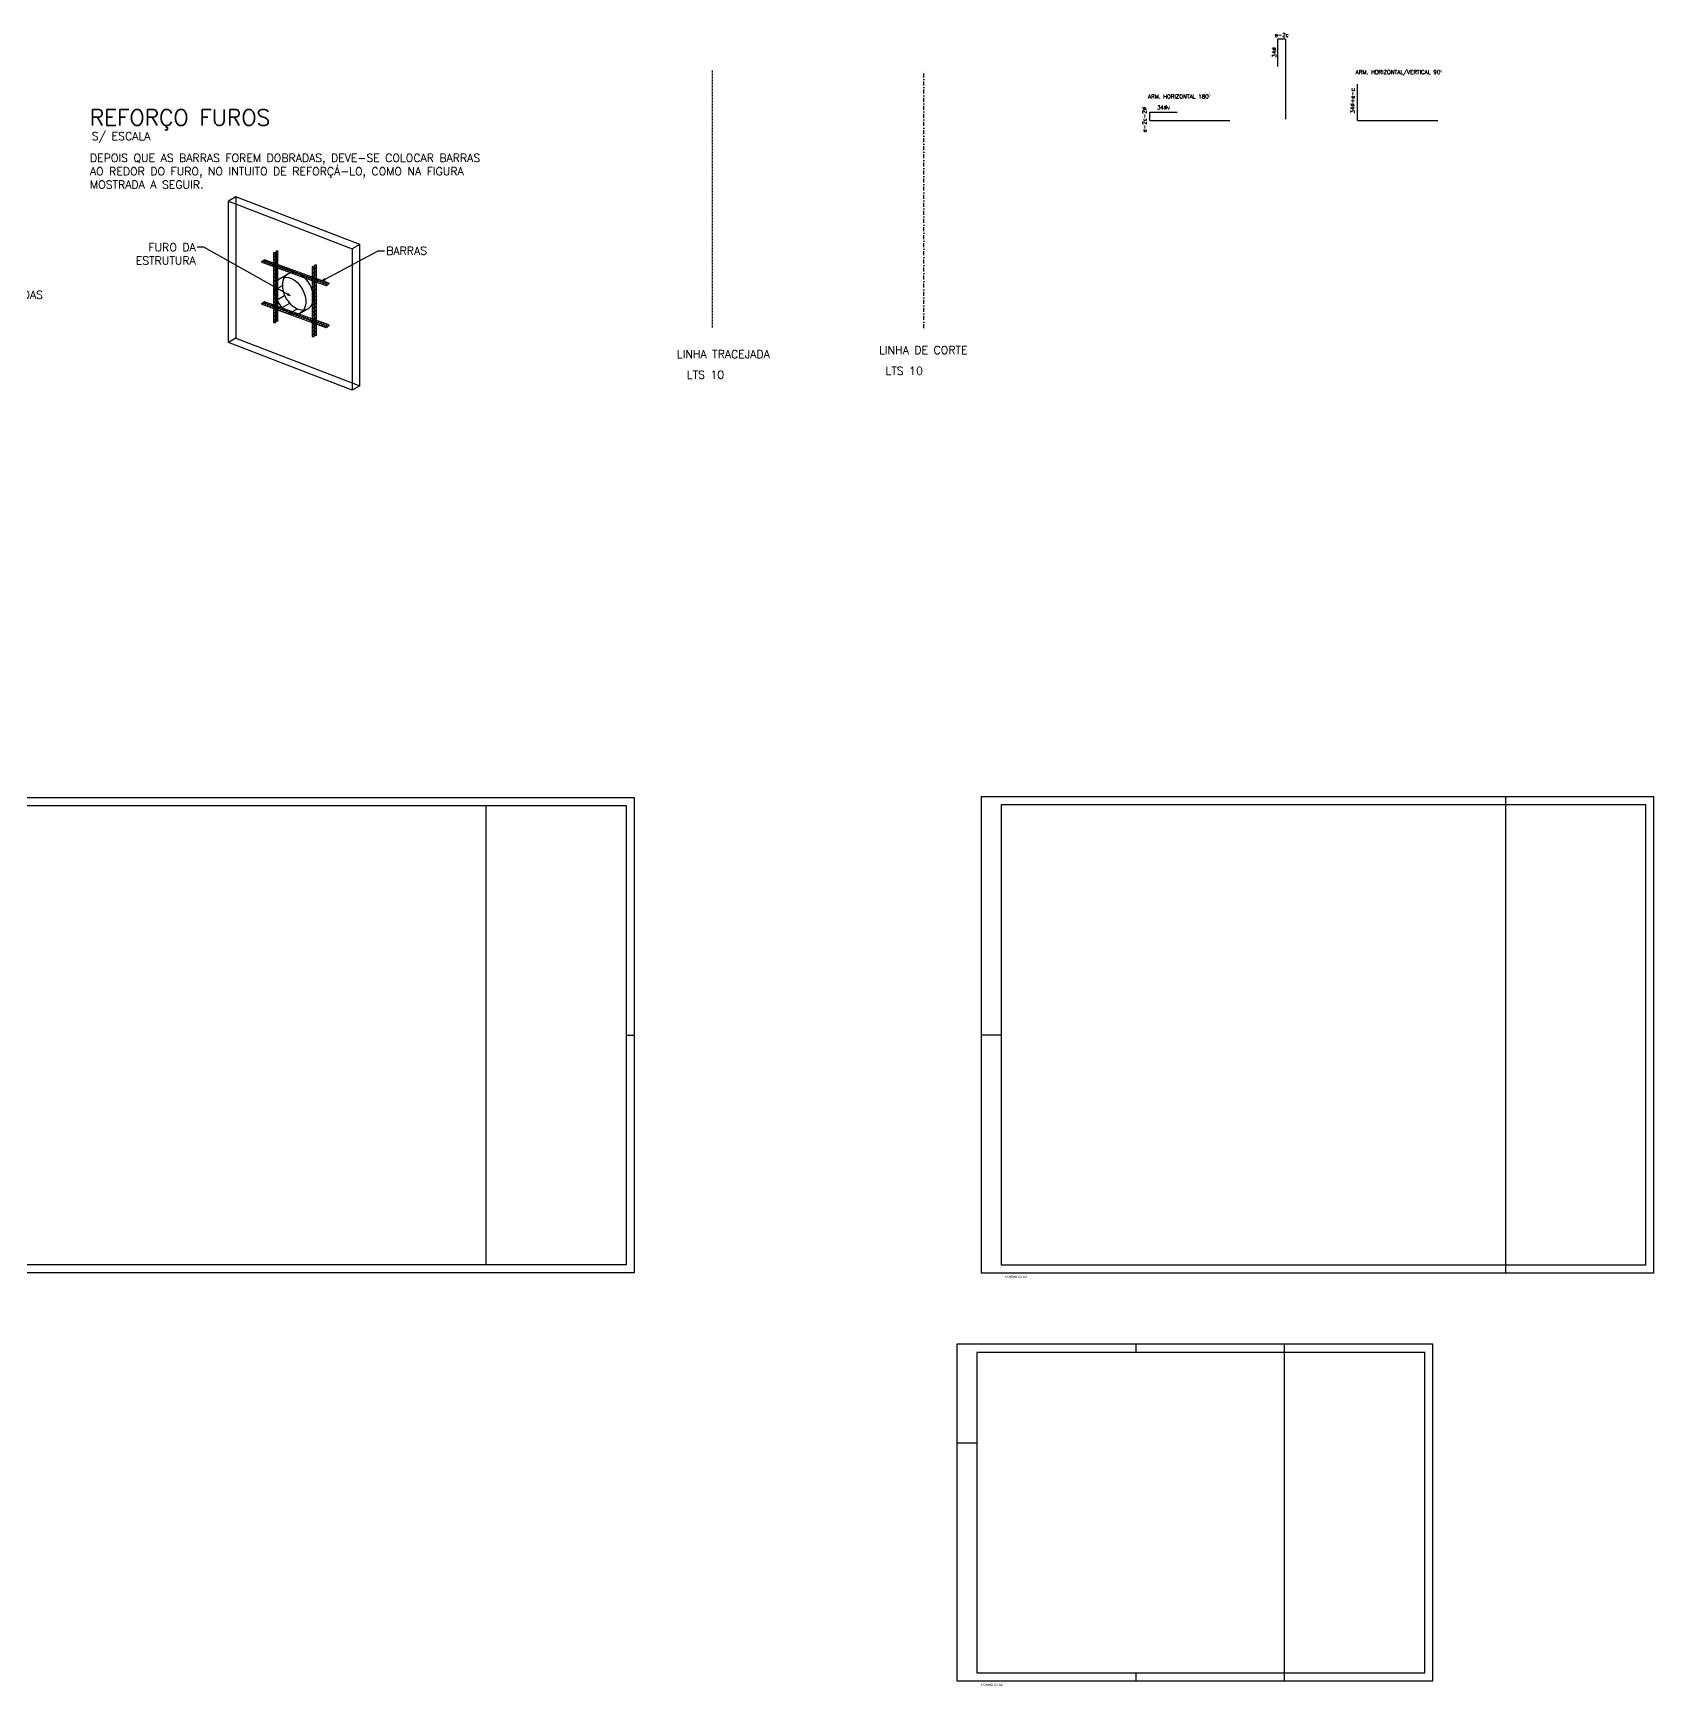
# Model space of a CAD drawing. Header units: inches. Extents: x 204712 to 217368, y 8428740 to 8432917.
# Drawn here: x 206913 to 208939, y 8428740 to 8430805 of the extents above; entities that cross this region are included whole.
import ezdxf
from ezdxf import colors
from ezdxf.entities.mleader import LeaderData, LeaderLine
from ezdxf.enums import TextEntityAlignment as Align
from ezdxf.math import Vec2, Vec3

# ---------------------------------------------------------------- set-up
doc = ezdxf.new("R2010")
doc.units = ezdxf.units.IN
doc.header["$LTSCALE"] = 10
doc.header["$MEASUREMENT"] = 0
doc.linetypes.add('( Hidden )', pattern=[0.375, 0.25, -0.125])
doc.linetypes.add('DASHDOT', pattern=[1, 0.5, -0.25, 0, -0.25])
for name, color, linetype in [('01', 1, 'Continuous'), ('05', 5, 'Continuous'), ('1', 1, 'Continuous'), ('3', 3, 'Continuous'), ('4', 4, 'Continuous'), ('LAYER1', 1, 'Continuous'), ('LAYER5', 5, 'Continuous'), ('Layer8', 8, 'Continuous'), ('MARGEM-01', 1, 'Continuous'), ('MARGEM-02', 5, 'Continuous'), ('Parede', 3, 'Continuous')]:
    doc.layers.add(name, color=color, linetype=linetype)
doc.styles.add('RL_R60E50', font='romans.shx', dxfattribs={"height": 0.15})
doc.styles.add('ROMANS', font='romans')
doc.styles.add('STYLE-ARIAL_1', font='arial.ttf')

# ---------------------------------------------------------------- blocks, each defined once
blk = doc.blocks.new('_Open30')
at = {"layer": 'Layer8', "color": 0, "lineweight": -2}
for p, q in [((-1, 0.27), (0, 0)), ((0, 0), (-1, -0.27)), ((0, 0), (-1, 0))]:
    blk.add_line(p, q, dxfattribs=at)
blk = doc.blocks.new('EEE')
at = {"layer": '4', "extrusion": (-2.77556e-17, 0.872977, 0.487762)}
for p, q in [((588016, 8589846.8), (588016, 8589934.1)), ((588018, 8589846.8), (588018, 8589934.1))]:
    blk.add_line(p, q, dxfattribs=at)
at = {"layer": '4'}
for p, q in [((588016, 8589933.9), (588016, 8589934)), ((588016, 8589929.5), (588018, 8589931.5)), ((588016, 8589925.1), (588018, 8589927.1)), ((588016, 8589920.7), (588018, 8589922.7)), ((588016, 8589916.2), (588017.3, 8589917.6)), ((588017.3, 8589917.6), (588018, 8589918.2)), ((588016, 8589911.8), (588017.2, 8589913.1)), ((588016, 8589907.4), (588018, 8589909.4)), ((588016, 8589903), (588018, 8589905)), ((588016, 8589898.6), (588018, 8589900.6)), ((588016, 8589894.2), (588018, 8589896.2)), ((588017.2, 8589913.1), (588018, 8589913.8)), ((588016, 8589889.7), (588018, 8589891.7)), ((588016, 8589885.3), (588018, 8589887.3)), ((588016, 8589880.9), (588018, 8589882.9)), ((588016, 8589876.5), (588018, 8589878.5)), ((588016, 8589872.1), (588018, 8589874.1)), ((588016, 8589867.6), (588018, 8589869.6)), ((588016, 8589858.8), (588017.7, 8589860.5)), ((588016, 8589854.4), (588018, 8589856.4)), ((588016.3, 8589863.5), (588017.8, 8589865)), ((588017.7, 8589860.5), (588018, 8589860.8)), ((588017.8, 8589865), (588018, 8589865.2)), ((588016, 8589850), (588018, 8589852)), ((588017.7, 8589847.2), (588018, 8589847.5))]:
    blk.add_line(p, q, dxfattribs=at)
for centre, major_axis in [((588017, 8589934.1), (1, 0)), ((588017, 8589846.8), (-1, 0))]:
    blk.add_ellipse(centre, major_axis=major_axis, ratio=0.487762, dxfattribs=at)
blk = doc.blocks.new('QQQ')
at = {"layer": '4'}
h = blk.add_hatch(dxfattribs=at)
h.set_pattern_fill('ANSI31', color=256, scale=25)
h.set_pattern_definition([(45, (-415.1832, 103.3772), (-2.2097086912, 2.2097086912), [])])
edge = h.paths.add_edge_path()
edge.add_ellipse((588014, 8589932.2), major_axis=(1, 0), ratio=0.487762, start_angle=180, end_angle=360, ccw=False)
edge.add_line((588013, 8589932.2), (588013, 8589919.2))
edge.add_line((588013, 8589919.2), (588015, 8589918.4))
edge.add_line((588015, 8589918.4), (588015, 8589932.2))
h.paths.add_polyline_path([(588015, 8589913.9), (588013, 8589914.6), (588013, 8589866.8), (588015, 8589866.1)])
h.paths.add_polyline_path([(588013, 8589917), (588013, 8589916.7), (588015, 8589916), (588015, 8589916.3)])
h.paths.add_polyline_path([(588016, 8589916), (588016, 8589915.7), (588018, 8589914.9), (588018, 8589915.2)])
h.paths.add_polyline_path([(588013, 8589864.7), (588013, 8589864.4), (588015, 8589863.6), (588015, 8589863.9)])
h.paths.add_polyline_path([(588016, 8589863.6), (588016, 8589863.3), (588018, 8589862.5), (588018, 8589862.9)])
at = {"layer": '4', "extrusion": (-2.77556e-17, 0.872977, 0.487762)}
for p, q in [((588013, 8589844.9), (588013, 8589932.2)), ((588015, 8589844.9), (588015, 8589932.2))]:
    blk.add_line(p, q, dxfattribs=at)
at = {"layer": '4'}
for p, q in [((588013, 8589864.7), (588014.6, 8589866.2)), ((588013, 8589860.2), (588014.5, 8589861.7)), ((588013, 8589855.8), (588015, 8589857.8)), ((588014.5, 8589861.7), (588015, 8589862.2)), ((588013, 8589851.4), (588015, 8589853.4)), ((588013, 8589847), (588015, 8589849))]:
    blk.add_line(p, q, dxfattribs=at)
for centre, major_axis in [((588014, 8589932.2), (1, 0)), ((588014, 8589844.9), (-1, 0))]:
    blk.add_ellipse(centre, major_axis=major_axis, ratio=0.487762, dxfattribs=at)
blk = doc.blocks.new('QWQ')
at = {"layer": '4', "extrusion": (-2.77556e-17, 0.872977, 0.487762)}
for p, q in [((587967.9, 8589864.3), (587967.9, 8589951.6)), ((587969.9, 8589864.3), (587969.9, 8589951.6))]:
    blk.add_line(p, q, dxfattribs=at)
at = {"layer": '4'}
for p, q in [((587967.9, 8589947.7), (587969.9, 8589949.7)), ((587967.9, 8589943.2), (587969.9, 8589945.2)), ((587968.7, 8589935.2), (587969.9, 8589936.4)), ((587967.9, 8589934.4), (587968.7, 8589935.2)), ((587967.9, 8589930), (587968.6, 8589930.7)), ((587967.9, 8589925.6), (587969.9, 8589927.6)), ((587967.9, 8589921.1), (587969.9, 8589923.1)), ((587967.9, 8589916.7), (587969.9, 8589918.7)), ((587968.6, 8589930.7), (587969.9, 8589932)), ((587967.9, 8589912.3), (587969.9, 8589914.3)), ((587967.9, 8589907.9), (587969.9, 8589909.9)), ((587967.9, 8589903.5), (587969.9, 8589905.5)), ((587967.9, 8589899), (587969.9, 8589901)), ((587967.9, 8589894.6), (587969.9, 8589896.6)), ((587967.9, 8589890.2), (587969.9, 8589892.2)), ((587967.9, 8589885.8), (587969.9, 8589887.8)), ((587967.9, 8589881.4), (587969.2, 8589882.7)), ((587967.9, 8589877), (587969.1, 8589878.2)), ((587967.9, 8589872.5), (587969.9, 8589874.5)), ((587969.1, 8589878.2), (587969.9, 8589879)), ((587969.2, 8589882.7), (587969.9, 8589883.4)), ((587967.9, 8589868.1), (587969.9, 8589870.1)), ((587968.9, 8589864.8), (587969.9, 8589865.7))]:
    blk.add_line(p, q, dxfattribs=at)
for centre, major_axis in [((587968.9, 8589951.6), (1, 0)), ((587968.9, 8589864.3), (-1, 0))]:
    blk.add_ellipse(centre, major_axis=major_axis, ratio=0.487762, dxfattribs=at)
blk = doc.blocks.new('NNN')
at = {"layer": '4', "extrusion": (-2.77556e-17, 0.872977, 0.487762)}
for p, q in [((587964.9, 8589862.3), (587964.9, 8589949.6)), ((587966.9, 8589862.3), (587966.9, 8589949.6))]:
    blk.add_line(p, q, dxfattribs=at)
at = {"layer": '4'}
for p, q in [((587964.9, 8589949.1), (587965.1, 8589949.3)), ((587964.9, 8589944.7), (587966.9, 8589946.7)), ((587964.9, 8589940.3), (587966.9, 8589942.3)), ((587964.9, 8589935.8), (587965.5, 8589936.4)), ((587965.5, 8589936.4), (587966.9, 8589937.8)), ((587964.9, 8589927), (587966.9, 8589929)), ((587964.9, 8589922.6), (587966.9, 8589924.6)), ((587964.9, 8589918.2), (587966.9, 8589920.2)), ((587964.9, 8589913.7), (587966.9, 8589915.7)), ((587965.4, 8589931.9), (587966.9, 8589933.4)), ((587964.9, 8589909.3), (587966.9, 8589911.3)), ((587964.9, 8589904.9), (587966.9, 8589906.9)), ((587964.9, 8589900.5), (587966.9, 8589902.5)), ((587964.9, 8589896.1), (587966.9, 8589898.1)), ((587964.9, 8589891.6), (587966.9, 8589893.6)), ((587964.9, 8589887.2), (587966.9, 8589889.2)), ((587964.9, 8589882.8), (587965.9, 8589883.9)), ((587964.9, 8589878.4), (587965.8, 8589879.4)), ((587964.9, 8589874), (587966.9, 8589876)), ((587965.8, 8589879.4), (587966.9, 8589880.4)), ((587965.9, 8589883.9), (587966.9, 8589884.8)), ((587964.9, 8589869.5), (587966.9, 8589871.5)), ((587964.9, 8589865.1), (587966.9, 8589867.1)), ((587966.7, 8589862.6), (587966.9, 8589862.7))]:
    blk.add_line(p, q, dxfattribs=at)
for centre, major_axis in [((587965.9, 8589949.6), (1, 0)), ((587965.9, 8589862.3), (-1, 0))]:
    blk.add_ellipse(centre, major_axis=major_axis, ratio=0.487762, dxfattribs=at)
blk = doc.blocks.new('YUY')
at = {"layer": '4', "extrusion": (-2.77556e-17, 0.872977, 0.487762)}
for p, q in [((588030.3, 8589856), (587950.1, 8589885.1)), ((588031, 8589857.8), (587950.8, 8589886.9))]:
    blk.add_line(p, q, dxfattribs=at)
at = {"layer": '4'}
for p, q in [((587966.9, 8589880.4), (587967.4, 8589880.9)), ((587969.9, 8589879), (587970.6, 8589879.7)), ((587972.3, 8589877), (587973.9, 8589878.6)), ((587975.6, 8589875.8), (587977.1, 8589877.4)), ((587978.8, 8589874.6), (587980.4, 8589876.2)), ((587982.1, 8589873.5), (587983.6, 8589875)), ((587985.3, 8589872.3), (587986.9, 8589873.9)), ((587988.5, 8589871.1), (587990.1, 8589872.7)), ((587991.8, 8589869.9), (587993.3, 8589871.5)), ((587995, 8589868.8), (587996.6, 8589870.3)), ((587998.3, 8589867.6), (587999.8, 8589869.1)), ((588001.5, 8589866.4), (588003.1, 8589868)), ((588004.8, 8589865.2), (588006.3, 8589866.8)), ((588008, 8589864.1), (588009.6, 8589865.6)), ((588011.2, 8589862.9), (588012.8, 8589864.4)), ((588015, 8589862.2), (588016, 8589863.2)), ((588018, 8589860.8), (588019.3, 8589862.1)), ((588021, 8589859.3), (588022.5, 8589860.9)), ((588024.2, 8589858.2), (588025.8, 8589859.7)), ((588027.5, 8589857), (588029, 8589858.6))]:
    blk.add_line(p, q, dxfattribs=at)
blk.add_ellipse((588030.7, 8589856.9), major_axis=(0.341, 0.94), ratio=0.521134, dxfattribs=at)
blk = doc.blocks.new('RTY')
at = {"layer": '4'}
for p, q in [((587951, 8589886.6), (587951.2, 8589886.8)), ((587952.9, 8589884.1), (587954.4, 8589885.6)), ((587956.1, 8589882.9), (587957.7, 8589884.4)), ((587959.4, 8589881.7), (587960.9, 8589883.3)), ((587962.6, 8589880.5), (587964.2, 8589882.1))]:
    blk.add_line(p, q, dxfattribs=at)
blk.add_ellipse((587950.4, 8589886), major_axis=(-0.341, -0.94), ratio=0.521134, dxfattribs=at)
at = {"layer": '1'}
blk.add_blockref('YUY', (0, 0), dxfattribs=at)
blk = doc.blocks.new('RTRT')
at = {"layer": '4', "extrusion": (-2.77556e-17, 0.872977, 0.487762)}
for p, q in [((588032.7, 8589857.5), (587952.5, 8589886.6)), ((588033.4, 8589859.4), (587953.2, 8589888.5))]:
    blk.add_line(p, q, dxfattribs=at)
at = {"layer": '4'}
for p, q in [((587954.7, 8589885.8), (587956.2, 8589887.4)), ((587957.9, 8589884.7), (587959.5, 8589886.2)), ((587961.1, 8589883.5), (587962.7, 8589885.1)), ((587964.4, 8589882.3), (587964.9, 8589882.8)), ((587970.9, 8589880), (587972.4, 8589881.5)), ((587974.1, 8589878.8), (587975.7, 8589880.3)), ((587977.4, 8589877.6), (587978.9, 8589879.2)), ((587980.6, 8589876.4), (587982.2, 8589878)), ((587983.8, 8589875.3), (587985.4, 8589876.8)), ((587987.1, 8589874.1), (587988.6, 8589875.6)), ((587990.3, 8589872.9), (587991.9, 8589874.5)), ((587993.6, 8589871.7), (587995.1, 8589873.3)), ((587996.8, 8589870.5), (587998.4, 8589872.1)), ((588000.1, 8589869.4), (588001.6, 8589870.9)), ((588003.3, 8589868.2), (588004.9, 8589869.8)), ((588006.5, 8589867), (588008.1, 8589868.6)), ((588009.8, 8589865.8), (588011.3, 8589867.4)), ((588019.5, 8589862.3), (588021.1, 8589863.9)), ((588022.8, 8589861.1), (588024.3, 8589862.7)), ((588026, 8589860), (588027.6, 8589861.5)), ((588029.2, 8589858.8), (588030.8, 8589860.3))]:
    blk.add_line(p, q, dxfattribs=at)
for centre, major_axis in [((587952.8, 8589887.6), (-0.341, -0.94)), ((588033, 8589858.5), (0.341, 0.94))]:
    blk.add_ellipse(centre, major_axis=major_axis, ratio=0.521134, dxfattribs=at)
blk = doc.blocks.new('DFG')
at = {"layer": '4', "extrusion": (-2.77556e-17, 0.872977, 0.487762)}
for p, q in [((588032.7, 8589909.9), (587952.5, 8589939)), ((588033.4, 8589911.8), (587953.2, 8589940.9))]:
    blk.add_line(p, q, dxfattribs=at)
at = {"layer": '4'}
for p, q in [((587954.2, 8589938.4), (587955.7, 8589940)), ((587957.4, 8589937.2), (587959, 8589938.8)), ((587960.7, 8589936), (587962.2, 8589937.6)), ((587963.9, 8589934.9), (587964.9, 8589935.8)), ((587967.1, 8589933.7), (587967.9, 8589934.4)), ((587970.4, 8589932.5), (587972, 8589934.1)), ((587973.6, 8589931.3), (587975.2, 8589932.9)), ((587976.9, 8589930.2), (587978.4, 8589931.7)), ((587980.1, 8589929), (587981.7, 8589930.5)), ((587983.4, 8589927.8), (587984.9, 8589929.4)), ((587986.6, 8589926.6), (587988.2, 8589928.2)), ((587989.8, 8589925.5), (587991.4, 8589927)), ((587993.1, 8589924.3), (587994.7, 8589925.8)), ((587996.3, 8589923.1), (587997.9, 8589924.7)), ((587999.6, 8589921.9), (588001.1, 8589923.5)), ((588002.8, 8589920.7), (588004.4, 8589922.3)), ((588006.1, 8589919.6), (588007.6, 8589921.1)), ((588009.3, 8589918.4), (588010.9, 8589920)), ((588012.5, 8589917.2), (588013, 8589917.7)), ((588015.8, 8589916), (588016, 8589916.2)), ((588019, 8589914.9), (588020.6, 8589916.4)), ((588022.3, 8589913.7), (588023.8, 8589915.2)), ((588025.5, 8589912.5), (588027.1, 8589914.1)), ((588028.8, 8589911.3), (588030.3, 8589912.9)), ((588032, 8589910.2), (588032.5, 8589910.6))]:
    blk.add_line(p, q, dxfattribs=at)
for centre, major_axis in [((587952.8, 8589940), (-0.341, -0.94)), ((588033, 8589910.8), (0.341, 0.94))]:
    blk.add_ellipse(centre, major_axis=major_axis, ratio=0.521134, dxfattribs=at)
blk = doc.blocks.new('KKLKL')
at = {"layer": '4'}
h = blk.add_hatch(dxfattribs=at)
h.set_pattern_fill('ANSI31', color=256, scale=25)
h.set_pattern_definition([(45, (100.7618, 32.1186), (-2.2097086912, 2.2097086912), [])])
edge = h.paths.add_edge_path()
edge.add_ellipse((588030.7, 8589909.3), major_axis=(0.341, 0.94), ratio=0.521134, start_angle=0, end_angle=180, ccw=False)
edge.add_line((588030.9, 8589910.2), (588018, 8589914.9))
edge.add_line((588018, 8589914.9), (588018, 8589912.8))
edge.add_line((588018, 8589912.8), (588030.3, 8589908.4))
at = {"layer": '4', "extrusion": (-2.77556e-17, 0.872977, 0.487762)}
for p, q in [((588030.3, 8589908.3), (587950.1, 8589937.4)), ((588031, 8589910.2), (587950.8, 8589939.3))]:
    blk.add_line(p, q, dxfattribs=at)
at = {"layer": '4'}
for p, q in [((587952.4, 8589936.6), (587954, 8589938.2)), ((587955.6, 8589935.4), (587957.2, 8589937)), ((587958.9, 8589934.3), (587960.4, 8589935.8)), ((587962.1, 8589933.1), (587963.7, 8589934.6)), ((587969.9, 8589932), (587970.2, 8589932.3)), ((587971.9, 8589929.6), (587973.4, 8589931.1)), ((587975.1, 8589928.4), (587976.7, 8589929.9)), ((587978.3, 8589927.2), (587979.9, 8589928.8)), ((587981.6, 8589926), (587983.1, 8589927.6)), ((587984.8, 8589924.8), (587986.4, 8589926.4)), ((587988.1, 8589923.7), (587989.6, 8589925.2)), ((587991.3, 8589922.5), (587992.9, 8589924.1)), ((587994.5, 8589921.3), (587996.1, 8589922.9)), ((587997.8, 8589920.1), (587999.4, 8589921.7)), ((588001, 8589919), (588002.6, 8589920.5)), ((588004.3, 8589917.8), (588005.8, 8589919.3)), ((588007.5, 8589916.6), (588009.1, 8589918.2)), ((588010.8, 8589915.4), (588012.3, 8589917)), ((588015, 8589915.3), (588015.6, 8589915.8))]:
    blk.add_line(p, q, dxfattribs=at)
for centre, major_axis in [((587950.4, 8589938.4), (-0.341, -0.94)), ((588030.7, 8589909.3), (0.341, 0.94))]:
    blk.add_ellipse(centre, major_axis=major_axis, ratio=0.521134, dxfattribs=at)
blk = doc.blocks.new('LÇL')
at = {"layer": '3', "extrusion": (-5.55112e-17, 0.882494, 0.470323)}
for p, q in [((587965.9, 8589903.4), (587975.4, 8589908.9)), ((587968.7, 8589890.9), (587978.2, 8589896.3)), ((587975.1, 8589881.1), (587984.6, 8589886.6)), ((587984.5, 8589874.2), (587994.1, 8589879.7))]:
    blk.add_line(p, q, dxfattribs=at)
at = {"layer": '3'}
blk.add_ellipse((587985.3, 8589896), major_axis=(-12.5, 21.7), ratio=0.682826, dxfattribs=at)
for start_param, end_param in [(3.468358, 4.01298), (4.01298, 5.95642)]:
    blk.add_ellipse((587994.8, 8589901.4), major_axis=(12.5, -21.7), ratio=0.682826, start_param=start_param, end_param=end_param, dxfattribs=at)
blk = doc.blocks.new('A1')
at = {"layer": 'LAYER1', "color": 1, "linetype": 'Continuous'}
for p, q in [((949.5, 732.8), (108.5, 732.8)), ((108.5, 732.8), (108.5, 138.1)), ((949.5, 138.1), (949.5, 732.8)), ((108.5, 138.1), (949.5, 138.1))]:
    blk.add_line(p, q, dxfattribs=at)
at = {"layer": 'LAYER5', "color": 5, "linetype": 'Continuous'}
for p, q in [((764.3, 722.8), (764.3, 732.8)), ((939.5, 722.8), (133.5, 722.8)), ((133.5, 722.8), (133.5, 148.1)), ((939.5, 148.1), (939.5, 722.8)), ((108.5, 435.5), (133.5, 435.5)), ((133.5, 148.1), (939.5, 148.1))]:
    blk.add_line(p, q, dxfattribs=at)
at = {"layer": 'LAYER1', "color": 1, "linetype": 'Continuous', "style": 'STYLE-ARIAL_1'}
blk.add_text('FORMATO A1', height=3, dxfattribs=at).set_placement((152.2, 133.3), align=Align.MIDDLE_CENTER)
blk = doc.blocks.new('A$C52CA40B2')
at = {"layer": 'LAYER5', "color": 5, "linetype": 'Continuous'}
blk.add_line((655.8, 7.5), (655.8, 592.2), dxfattribs=at)
blk.add_blockref('A1', (-108.5, -130.6))
blk = doc.blocks.new('A$C29213F75')
at = {"layer": 'MARGEM-01', "color": 1}
blk.add_line((1006, 297), (1016, 297), dxfattribs=at)
at = {"layer": 'MARGEM-01'}
blk.add_lwpolyline([(0, 594), (1016, 594), (1016, 0), (0, 0)], close=True, dxfattribs=at)
at = {"layer": 'MARGEM-02'}
blk.add_line((831, 10), (831, 584), dxfattribs=at)
blk.add_lwpolyline([(25, 584), (1006, 584), (1006, 10), (25, 10)], close=True, dxfattribs=at)
blk = doc.blocks.new('A2')
at = {"layer": 'LAYER1', "color": 1, "linetype": 'Continuous'}
for p, q in [((2963.3, 601.1), (2368.6, 601.1)), ((2368.6, 601.1), (2368.6, 180.6)), ((2963.3, 180.6), (2963.3, 601.1)), ((2368.6, 180.6), (2963.3, 180.6))]:
    blk.add_line(p, q, dxfattribs=at)
at = {"layer": 'LAYER5', "color": 5, "linetype": 'Continuous'}
for p, q in [((2592.8, 591), (2592.8, 601.1)), ((2778, 591), (2778, 601.1)), ((2953.3, 591), (2393.6, 591)), ((2393.6, 591), (2393.6, 190.6)), ((2953.3, 190.6), (2953.3, 591)), ((2368.6, 477.9), (2393.6, 477.9)), ((2393.6, 190.6), (2953.3, 190.6)), ((2592.8, 180.6), (2592.8, 190.6))]:
    blk.add_line(p, q, dxfattribs=at)
at = {"layer": 'LAYER1', "color": 1, "linetype": 'Continuous', "style": 'STYLE-ARIAL_1'}
blk.add_text('FORMATO A2', height=3, dxfattribs=at).set_placement((2412.3, 175.7), align=Align.MIDDLE_CENTER)

msp = doc.modelspace()

# ---------------------------------------------------------------- linework, layer by layer
at = {"layer": '01', "linetype": 'DASHDOT'}
msp.add_line((208026.4, 8430436.4, 3018.8), (208026.3, 8430758.4, 3018.8), dxfattribs=at)
at = {"layer": '05'}
msp.add_line((208568.6, 8430695.9), (208568.6, 8430740.9), dxfattribs=at)
for points in [[(208478.2, 8430797.3), (208468.2, 8430797.3), (208468.2, 8430763.3)], [(208478.2, 8430797.3), (208478.2, 8430697.3)], [(208309, 8430695.9), (208309, 8430705.9), (208343, 8430705.9)], [(208309, 8430695.9), (208409, 8430695.9)], [(208568.6, 8430695.9), (208668.6, 8430695.9)]]:
    msp.add_lwpolyline(points, dxfattribs=at)
at = {"layer": '1', "linetype": '( Hidden )'}
msp.add_line((207761.9, 8430758.3, 3018.8), (207762, 8430436.4, 3018.8), dxfattribs=at)
at = {"layer": '1', "extrusion": (-5.55112e-17, 0.882494, 0.470323)}
for p, q in [((207222.1, 8430498.4), (207231.6, 8430503.9)), ((207247, 8430455.1), (207256.5, 8430460.5))]:
    msp.add_line(p, q, dxfattribs=at)
at = {"layer": '1'}
msp.add_ellipse((207244.1, 8430482.2), major_axis=(12.5, -21.7), ratio=0.682826, start_param=5.95642, end_param=9.751544, dxfattribs=at)
at = {"layer": '3', "extrusion": (-5.55112e-17, 0.882494, 0.470323)}
for p, q in [((207166.7, 8430600.2), (207157.2, 8430594.8)), ((207157.2, 8430594.8), (207312, 8430535.2)), ((207157.2, 8430418.3), (207157.2, 8430594.8)), ((207321.5, 8430540.6), (207166.7, 8430600.2)), ((207166.7, 8430600.2), (207166.7, 8430423.7)), ((207321.5, 8430540.6), (207312, 8430535.2)), ((207321.5, 8430364.1), (207321.5, 8430540.6)), ((207312, 8430535.2), (207312, 8430358.7)), ((207166.7, 8430423.7), (207157.2, 8430418.3)), ((207312, 8430358.7), (207157.2, 8430418.3)), ((207166.7, 8430423.7), (207321.5, 8430364.1)), ((207321.5, 8430364.1), (207312, 8430358.7))]:
    msp.add_line(p, q, dxfattribs=at)
at = {"layer": '4'}
for p, q in [((207217.2, 8430519.6), (207219.2, 8430521.6)), ((207214.2, 8430512.2), (207214.7, 8430512.7)), ((207216.2, 8430514.2), (207216.3, 8430514.2)), ((207262.4, 8430498.4), (207263.4, 8430499.5)), ((207263.3, 8430495), (207264.4, 8430496)), ((207217, 8430461.9), (207217.2, 8430462.1)), ((207265.3, 8430444), (207265.4, 8430444)), ((207281.8, 8430438.4), (207281.9, 8430438.4))]:
    msp.add_line(p, q, dxfattribs=at)
at = {"layer": 'LAYER5', "color": 5, "linetype": 'Continuous'}
msp.add_line((208477.1, 8428746.1), (208477.1, 8429156.6), dxfattribs=at)

# ---------------------------------------------------------------- block references
msp.add_blockref('A2', (205699.1, 8428565.5))
at = {"layer": '1'}
for name in ['KKLKL', 'DFG', 'NNN', 'QWQ', 'LÇL', 'QQQ', 'EEE', 'RTY', 'RTRT']:
    msp.add_blockref(name, (-380750.7, -159419.2), dxfattribs=at)
at = {"layer": 'Parede'}
for name, p in [('A$C29213F75', (206648.3, 8429255.8)), ('A$C52CA40B2', (208097.9, 8429248.3))]:
    msp.add_blockref(name, p, dxfattribs=at)

# ---------------------------------------------------------------- texts
at = {"layer": '05', "linetype": 'Continuous', "style": 'ROMANS'}
msp.add_text('REFORÇO FUROS', height=20, dxfattribs=at).set_placement((206984, 8430689.4))
at = {"layer": '3', "linetype": 'Continuous'}
for s, height, style, p in [('e-2c', 5, 'RL_R60E50', (208465, 8430800)), ('ARM. HORIZONTAL/VERTICAL 90º', 5, 'RL_R60E50', (208566.2, 8430753.7)), ('ARM. HORIZONTAL 180º', 5, 'RL_R60E50', (208306.6, 8430723.2)), ('34Øv', 5, 'RL_R60E50', (208317.8, 8430709.5)), ('S/ ESCALA', 10, 'ROMANS', (206986.4, 8430671.1)), ('LINHA TRACEJADA', 10, 'ROMANS', (207717.7, 8430398.7)), ('LINHA DE CORTE', 10, 'ROMANS', (207970.4, 8430403.9)), ('LTS 10', 10, 'ROMANS', (207730.1, 8430373.1)), ('LTS 10', 10, 'ROMANS', (207978.5, 8430377.9))]:
    msp.add_text(s, height=height, dxfattribs=dict(at, style=style)).set_placement(p)
at = {"layer": '3', "linetype": 'Continuous', "style": 'RL_R60E50'}
for s, p in [('34Ø', (208466.9, 8430774.3)), ('34Ø+e-c', (208564.8, 8430704.5)), ('e-2c-2Ø', (208304.6, 8430681))]:
    msp.add_text(s, height=5, rotation=90, dxfattribs=at).set_placement(p)
at = {"layer": '3', "insert": (206984.2, 8430653.9), "char_height": 10, "width": 645.238, "attachment_point": 1, "style": 'ROMANS'}
msp.add_mtext('DEPOIS QUE AS BARRAS FOREM DOBRADAS, DEVE-SE COLOCAR BARRAS \\PAO REDOR DO FURO, NO INTUITO DE REFORÇÁ-LO, COMO NA FIGURA\\PMOSTRADA A SEGUIR.', dxfattribs=at)

# ---------------------------------------------------------------- leaders
at = {"layer": '1'}
ml = msp.add_multileader_mtext('Standard', dxfattribs=at)
ml.set_content('FURO DA\\PESTRUTURA', color=3, style='ROMANS')
ml.set_leader_properties(color=1)
ml.set_arrow_properties(name='OPEN30')
ml.build(insert=Vec2(0, 0))
ctx = ml.context
ctx.base_point, ctx.char_height, ctx.plane_origin = Vec3(207033.4, 8430537.3), 10, Vec3(207234.6, 8430476.7)
ctx.text_align_type = 2
notes = []
notes.append((ctx, [(0, (1, 1, 0), (207126.4, 8430537.3), (-1, 0), 8, [(0, [(207234.6, 8430476.7)], 0, [])])]))
ctx.mtext.insert, ctx.mtext.alignment, ctx.mtext.flow_direction = Vec3(207116.4, 8430542.3), 3, 5
ml = msp.add_multileader_mtext('Standard', dxfattribs=at)
ml.set_content('BARRAS', color=3, style='ROMANS')
ml.set_leader_properties(color=1)
ml.set_arrow_properties(name='OPEN30')
ml.build(insert=Vec2(0, 0))
ctx = ml.context
ctx.base_point, ctx.char_height, ctx.plane_origin = Vec3(207352.5, 8430533), 10, Vec3(207274.5, 8430495.5)
notes.append((ctx, [(0, (1, 1, 0), (207344.5, 8430533), (1, 0), 8, [(0, [(207274.5, 8430495.5)], 0, [])])]))
ctx.mtext.insert, ctx.mtext.flow_direction = Vec3(207354.5, 8430538), 5
ml = msp.add_multileader_mtext('Standard', dxfattribs=at)
ml.set_content('BARRAS DOBRADAS', color=3, style='ROMANS')
ml.set_leader_properties(color=1)
ml.set_arrow_properties(name='OPEN30')
ml.build(insert=Vec2(0, 0))
ctx = ml.context
ctx.base_point, ctx.char_height, ctx.plane_origin = Vec3(206796.2, 8430478, -58.7), 10, Vec3(206728.8, 8430444.3, -58.7)
notes.append((ctx, [(0, (1, 1, 0), (206788.2, 8430478, -58.7), (1, 0), 8, [(0, [(206728.8, 8430444.3, -58.7)], 0, [])])]))
ctx.mtext.insert, ctx.mtext.flow_direction = Vec3(206798.2, 8430483, -58.7), 5
for ctx, leaders in notes:
    for number, flags, end, landing, length, lines in leaders:
        leader = LeaderData()
        leader.index, (leader.has_last_leader_line, leader.has_dogleg_vector, leader.attachment_direction) = number, flags
        leader.last_leader_point, leader.dogleg_vector, leader.dogleg_length = Vec3(end), Vec3(landing), length
        for number, points, colour, breaks in lines:
            line = LeaderLine()
            line.index, line.vertices, line.color, line.breaks = number, Vec3.list(points), colors.encode_raw_color(colour), breaks
            leader.lines.append(line)
        ctx.leaders.append(leader)

doc.saveas('drawing.dxf')
